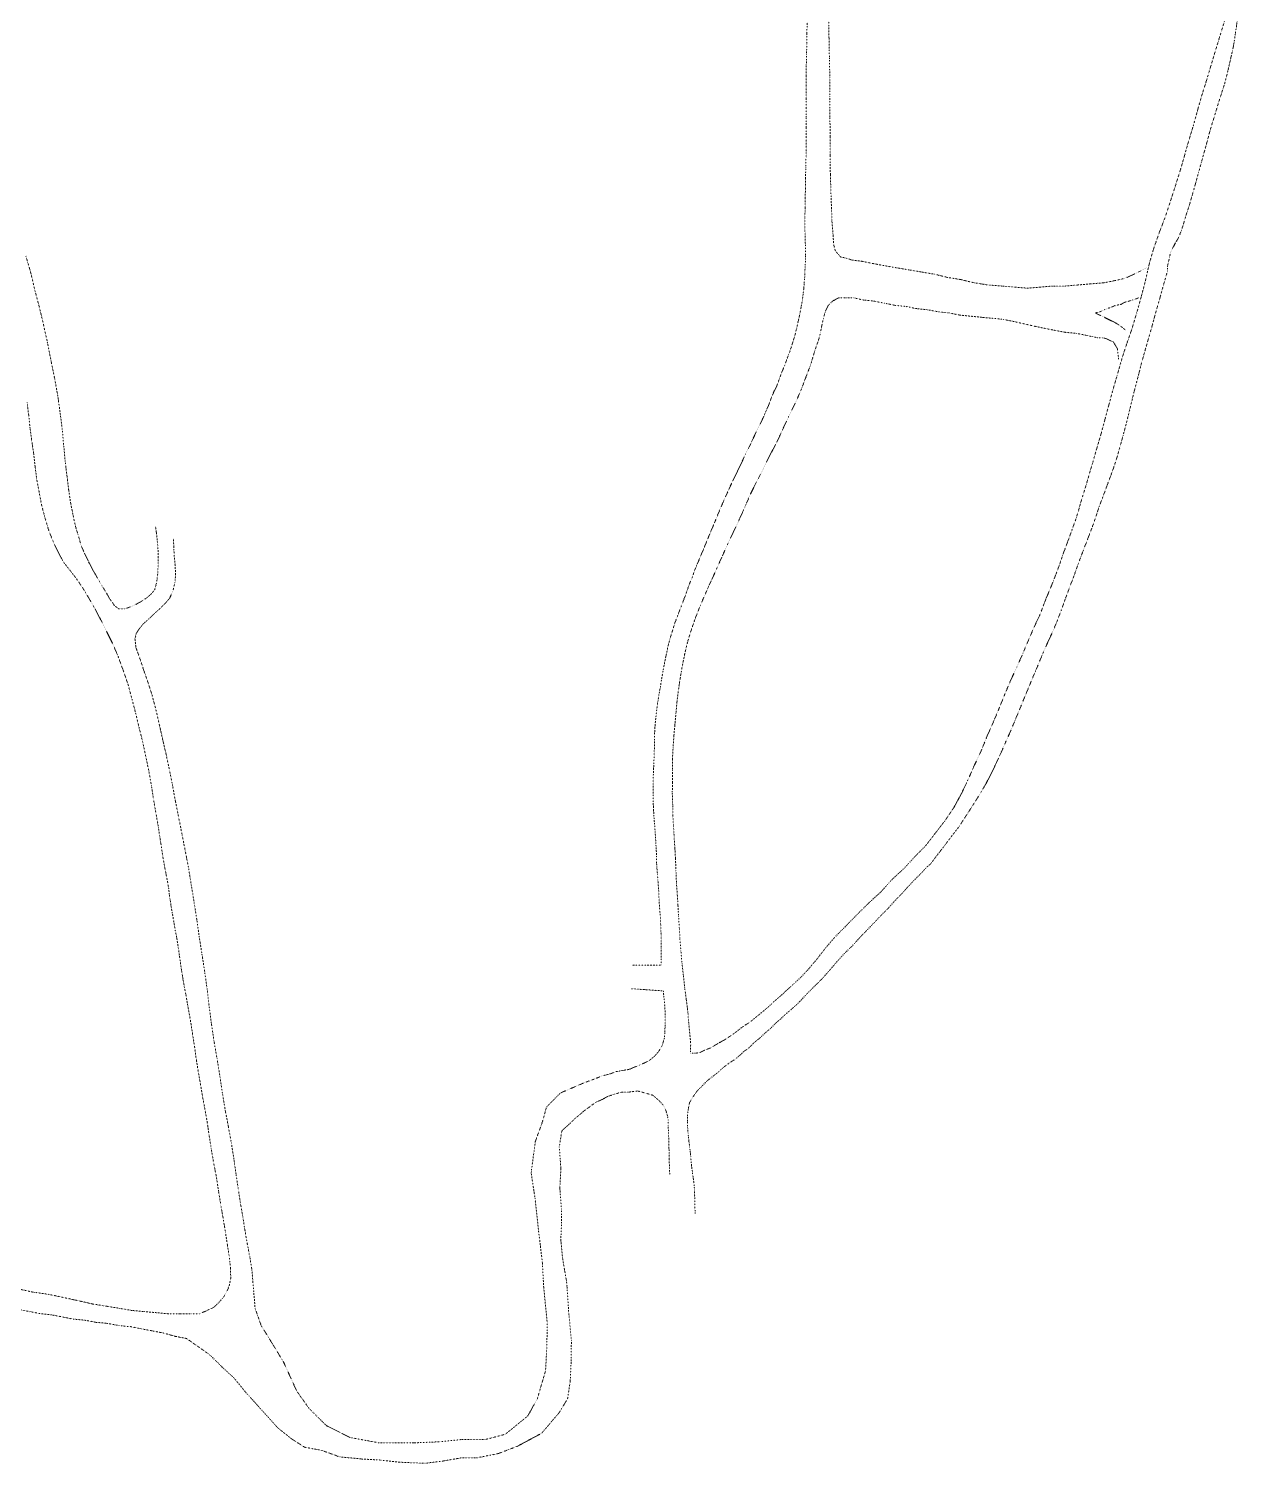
# Model space of a CAD drawing. Extents: x 682410 to 689460, y 7661803 to 7669124.
# Drawn here: x 685941 to 686503, y 7661821 to 7662488 of the extents above; entities that cross this region are included whole.
import ezdxf

# ---------------------------------------------------------------- set-up
doc = ezdxf.new("R2010")
doc.units = 0
doc.header["$MEASUREMENT"] = 0
doc.linetypes.add('DOT', pattern=[0.25, 0, -0.25])
doc.layers.add('02 TOE_Line', color=1, linetype='DOT', lineweight=20)

msp = doc.modelspace()

# ---------------------------------------------------------------- linework, layer by layer
at = {"layer": '02 TOE_Line'}
for points in [[(686221.5, 7662052.5, 3849.98), (686234.94, 7662052.5, 3848.68), (686235.06, 7662061, 3850.14), (686235, 7662066, 3850.23), (686234.81, 7662071, 3850.3), (686234.62, 7662075, 3850.34), (686234.31, 7662079, 3850.37), (686234.06, 7662082.5, 3850.41), (686233.94, 7662086, 3850.46), (686233.69, 7662089.5, 3850.48), (686233.5, 7662092, 3850.48), (686233.31, 7662094.5, 3850.53), (686233.06, 7662097.5, 3850.51), (686232.88, 7662100, 3850.57), (686232.88, 7662103, 3850.61), (686232.75, 7662106, 3850.64), (686232.56, 7662109, 3850.66), (686232.38, 7662112, 3850.69), (686232.19, 7662115, 3850.68), (686231.94, 7662118, 3850.7), (686231.69, 7662121, 3850.75), (686231.5, 7662124.5, 3850.76), (686231.31, 7662128, 3850.8), (686231.25, 7662131.5, 3850.89), (686231.25, 7662135, 3851.04), (686231.31, 7662139, 3851.17), (686231.44, 7662142.5, 3851.28), (686231.63, 7662146, 3851.44), (686231.75, 7662150, 3851.54), (686231.88, 7662153.5, 3851.63), (686231.94, 7662157, 3851.71), (686232, 7662160.5, 3851.79), (686232.19, 7662164, 3851.83), (686232.56, 7662167.5, 3851.93), (686233, 7662171.5, 3852.04), (686233.5, 7662175, 3852.15), (686234.06, 7662178.5, 3852.26), (686234.69, 7662182, 3852.34), (686235.25, 7662185.5, 3852.43), (686235.88, 7662189, 3852.5), (686236.5, 7662192.5, 3852.57), (686237.25, 7662196, 3852.61), (686238.06, 7662200, 3852.71), (686239.06, 7662204, 3852.8), (686240.19, 7662207.5, 3852.92), (686241.38, 7662211.5, 3852.99), (686242.75, 7662215, 3853.06), (686244.25, 7662219, 3853.14), (686245.63, 7662222.5, 3853.23), (686246.88, 7662226, 3853.27), (686248.12, 7662229.5, 3853.3), (686249.38, 7662232.5, 3853.38), (686250.81, 7662236.5, 3853.49), (686252.69, 7662241, 3853.53), (686254.81, 7662246, 3853.66), (686257.06, 7662251.5, 3853.74), (686259.38, 7662257, 3853.88), (686261.63, 7662262.5, 3854.03), (686263.75, 7662267.5, 3854.12), (686266, 7662272.5, 3854.38), (686268.25, 7662277.5, 3854.62), (686270.5, 7662282, 3854.86), (686272.44, 7662286, 3855.04), (686274.19, 7662290, 3855.21), (686276, 7662293.5, 3855.38), (686277.69, 7662297, 3855.58), (686279.31, 7662300.5, 3855.83), (686280.81, 7662303.5, 3856.01), (686282.25, 7662306.5, 3856.16), (686283.56, 7662309.5, 3856.31), (686284.88, 7662312.5, 3856.43), (686286.19, 7662316, 3856.53), (686287.44, 7662319, 3856.68), (686288.69, 7662321.5, 3856.78), (686289.81, 7662324.5, 3856.83), (686291.06, 7662328, 3856.98), (686292.38, 7662331, 3857.17), (686293.62, 7662334.5, 3857.36), (686294.94, 7662338, 3857.66), (686296.06, 7662341.5, 3857.85), (686297.12, 7662345, 3858.02), (686298, 7662348.5, 3858.18), (686298.75, 7662352, 3858.33), (686299.44, 7662355, 3858.44), (686300.06, 7662358.5, 3858.6), (686300.63, 7662361.5, 3858.74), (686301, 7662364.5, 3858.88), (686301.31, 7662367, 3858.98), (686301.5, 7662369.5, 3859.07), (686301.69, 7662372, 3859.21), (686301.81, 7662374.5, 3859.35), (686301.88, 7662377, 3859.48), (686302.06, 7662380, 3859.52), (686302.06, 7662382.5, 3859.7), (686302.06, 7662386, 3859.89), (686301.94, 7662389.5, 3860.13), (686301.81, 7662394.5, 3860.35), (686301.81, 7662399.5, 3860.6), (686301.88, 7662404.5, 3860.73), (686301.94, 7662409, 3860.83), (686302.06, 7662414, 3860.96), (686302.12, 7662418.5, 3861.05), (686302.19, 7662423, 3861.08), (686302.31, 7662427.5, 3861.13), (686302.31, 7662432, 3861.24), (686302.38, 7662436.5, 3861.35), (686302.38, 7662441.5, 3861.46), (686302.44, 7662446.5, 3861.5), (686302.44, 7662451, 3861.61), (686302.44, 7662455.5, 3861.74), (686302.44, 7662460.5, 3861.81), (686302.38, 7662465.5, 3861.88), (686302.44, 7662470.5, 3861.96), (686302.56, 7662475.5, 3862.05), (686302.69, 7662480.5, 3862.18), (686302.75, 7662485.5, 3862.28), (686302.81, 7662490.5, 3862.38)], [(686496.69, 7662491, 3856.82), (686495.31, 7662486.5, 3856.84), (686493.81, 7662481.5, 3856.88), (686492.12, 7662476, 3856.83), (686490.31, 7662470, 3856.7), (686488.38, 7662463.5, 3856.5), (686486.31, 7662457, 3856.27), (686484.31, 7662450, 3856.07), (686482.25, 7662442.5, 3855.88), (686480.13, 7662435.5, 3855.69), (686478.12, 7662428.5, 3855.5), (686476.12, 7662421.5, 3855.33), (686473.75, 7662414, 3855.2), (686471.5, 7662407, 3855.03), (686469, 7662399.5, 3854.89), (686466.31, 7662392.5, 3854.76), (686463.69, 7662385, 3854.7), (686461.69, 7662378, 3854.93), (686460, 7662370.5, 3855.25), (686458.06, 7662363, 3855.63), (686455.94, 7662355.5, 3856.19), (686453.69, 7662348, 3856.77), (686451.25, 7662341, 3857.1), (686449, 7662334, 3857.21), (686446.88, 7662326.5, 3857.22), (686444.81, 7662319.5, 3857.11), (686442.94, 7662312.5, 3857.06), (686441.19, 7662306, 3857.03), (686439.44, 7662299.5, 3856.94), (686437.38, 7662292.5, 3856.73), (686435.38, 7662285.5, 3856.59), (686433.88, 7662280.5, 3856.51), (686433.19, 7662278, 3856.46), (686432.12, 7662274.5, 3856.45), (686431.19, 7662271.5, 3856.39), (686430.12, 7662268, 3856.34), (686428.88, 7662263.5, 3856.28), (686427.44, 7662259, 3856.2), (686425.81, 7662254.5, 3856.09), (686424, 7662249.5, 3855.96), (686422.12, 7662244.5, 3855.81), (686420.25, 7662239, 3855.66), (686418.38, 7662234, 3855.53), (686416.44, 7662229, 3855.38), (686414.75, 7662225, 3855.26), (686413.94, 7662223, 3855.19), (686412.94, 7662220.5, 3855.16), (686412.06, 7662218, 3855.11), (686410.87, 7662215, 3855.05), (686409.19, 7662211.5, 3854.96), (686407.19, 7662207, 3854.87), (686405, 7662202, 3854.79), (686402.75, 7662196.5, 3854.73), (686400.25, 7662191, 3854.7), (686397.5, 7662185, 3854.69), (686394.75, 7662178.5, 3854.61), (686392.12, 7662172, 3854.51), (686389.37, 7662165.5, 3854.3), (686386.5, 7662159, 3854.07), (686383.69, 7662152, 3853.9), (686380.62, 7662145.5, 3853.62), (686377.56, 7662138.5, 3853.27), (686374.44, 7662132, 3852.88), (686370.88, 7662125.5, 3852.48), (686366.81, 7662119.5, 3852.13), (686362.56, 7662114, 3851.93), (686357.94, 7662108, 3851.7), (686353, 7662103, 3851.59), (686347.94, 7662097.5, 3851.75), (686342.5, 7662092.5, 3851.84), (686337.12, 7662086.5, 3851.99), (686331.62, 7662081.5, 3852.02), (686326.06, 7662076, 3851.94), (686320.69, 7662070.5, 3851.8), (686315.75, 7662065.5, 3851.55), (686311.44, 7662060.5, 3851.31), (686307.56, 7662055.5, 3851.1), (686303.81, 7662051, 3850.86), (686300.12, 7662047, 3850.68), (686295.75, 7662043, 3850.48), (686291.44, 7662039, 3850.28), (686287.44, 7662035.5, 3850.15), (686283.62, 7662032, 3850.03), (686279.94, 7662029, 3849.93), (686276.25, 7662026, 3849.84), (686272.44, 7662023.5, 3849.78), (686268.62, 7662020.5, 3849.7), (686264.88, 7662018, 3849.63), (686261.31, 7662016, 3849.58), (686257.94, 7662014, 3849.53), (686255.31, 7662013, 3849.56), (686253.44, 7662012, 3849.58), (686250.94, 7662011.5, 3849.6), (686248.62, 7662011.5, 3849.58), (686248.75, 7662016, 3849.65), (686248.37, 7662020, 3849.72), (686247.88, 7662025, 3849.76), (686247.44, 7662030.5, 3849.79), (686246.69, 7662036.5, 3849.83), (686245.94, 7662042, 3849.88), (686245.31, 7662048, 3849.93), (686244.69, 7662053.5, 3849.97), (686244.19, 7662059, 3850.05), (686243.75, 7662064.5, 3850.06), (686243.44, 7662070, 3850.1), (686243.12, 7662075, 3850.14), (686242.81, 7662080.5, 3850.17), (686242.5, 7662085.5, 3850.2), (686242.12, 7662090.5, 3850.26), (686241.88, 7662096.5, 3850.34), (686241.69, 7662102, 3850.39), (686241.38, 7662107, 3850.5), (686241.06, 7662112, 3850.51), (686240.75, 7662117, 3850.59), (686240.44, 7662122, 3850.71), (686240.38, 7662127, 3850.77), (686240.19, 7662132.5, 3850.88), (686240.31, 7662137.5, 3850.96), (686240.25, 7662143, 3851.06), (686240.25, 7662148, 3851.14), (686240.56, 7662153.5, 3851.27), (686240.94, 7662159, 3851.37), (686241.38, 7662164, 3851.48), (686241.88, 7662169.5, 3851.64), (686242.38, 7662175, 3851.78), (686243, 7662180, 3851.89), (686243.81, 7662185.5, 3852.01), (686244.75, 7662191, 3852.15), (686245.94, 7662197, 3852.3), (686247.25, 7662202.5, 3852.47), (686248.94, 7662208, 3852.61), (686251, 7662214, 3852.76), (686253.19, 7662219.5, 3852.9), (686255.75, 7662225.5, 3853.03), (686258.25, 7662231, 3853.17), (686260.75, 7662236.5, 3853.33), (686263.19, 7662242, 3853.48), (686265.88, 7662248, 3853.73), (686268.5, 7662253.5, 3853.95), (686271.31, 7662259.5, 3854.13), (686274, 7662265.5, 3854.34), (686276.56, 7662271.5, 3854.58), (686279.31, 7662277, 3854.79), (686282.44, 7662283, 3855.05), (686285.31, 7662289, 3855.32), (686288.31, 7662294.5, 3855.6), (686291.31, 7662301, 3855.92), (686294.31, 7662307.5, 3856.26), (686297.31, 7662313.5, 3856.58), (686299.94, 7662319.5, 3856.95), (686302.38, 7662326, 3857.3), (686304.5, 7662331.5, 3857.64), (686306.25, 7662337.5, 3857.94), (686307.81, 7662342, 3858.34), (686308.63, 7662344.5, 3858.43), (686309, 7662346.5, 3858.53), (686309.63, 7662349.5, 3858.66), (686310.38, 7662353, 3858.78), (686311.25, 7662356, 3858.93), (686312.62, 7662359, 3859.04), (686314.69, 7662361, 3859.1), (686317.44, 7662362.5, 3859.11), (686320.69, 7662362.5, 3859.08), (686324.62, 7662362.5, 3859.11), (686329.12, 7662361.5, 3859.04), (686333.81, 7662361, 3858.97), (686338.88, 7662360, 3858.9), (686343.94, 7662359, 3858.82), (686348.88, 7662358.5, 3858.76), (686353.75, 7662357.5, 3858.67), (686358.69, 7662357, 3858.62), (686363.87, 7662356, 3858.53), (686368.88, 7662355.5, 3858.4), (686373.81, 7662354.5, 3858.32), (686378.69, 7662354, 3858.24), (686383.75, 7662353.5, 3858.17), (686389, 7662353, 3858.09), (686394.12, 7662352.5, 3858.04), (686398.94, 7662351.5, 3857.95), (686403.38, 7662350.5, 3857.81), (686407.62, 7662349.5, 3857.66), (686412.44, 7662348.5, 3857.55), (686417.44, 7662347.5, 3857.48), (686422.75, 7662346.5, 3857.07), (686428.06, 7662346, 3857.01), (686433, 7662345, 3856.81), (686435.31, 7662344.5, 3856.87), (686437.81, 7662344, 3857.09), (686440, 7662344, 3857.03), (686441.94, 7662343.5, 3857.03), (686445.13, 7662342, 3856.97), (686446.94, 7662339, 3857.02), (686447.56, 7662334, 3857.05)], [(686502.69, 7662491.5, 3857), (686502.13, 7662487.5, 3856.83), (686501.75, 7662485, 3856.76), (686501.25, 7662481.5, 3856.8), (686500.81, 7662479, 3856.84), (686500.37, 7662477, 3856.86), (686499.69, 7662474, 3856.87), (686498.44, 7662468.5, 3856.78), (686496.81, 7662462, 3856.5), (686495, 7662456.5, 3856.25), (686493.31, 7662451, 3856.15), (686491.81, 7662446, 3855.98), (686490.69, 7662442.5, 3855.86), (686489.69, 7662439, 3855.7), (686489.06, 7662436.5, 3855.65), (686488.5, 7662434.5, 3855.62), (686487.38, 7662430.5, 3855.53), (686486, 7662425.5, 3855.4), (686484.63, 7662420.5, 3855.33), (686483.25, 7662415.5, 3855.23), (686481.69, 7662410, 3855.09), (686480.38, 7662405.5, 3854.96), (686479.06, 7662401.5, 3854.88), (686477.88, 7662397.5, 3854.81), (686476.94, 7662394.5, 3854.76), (686475.44, 7662390.5, 3854.73), (686473.94, 7662388, 3854.75), (686472.62, 7662385.5, 3854.76), (686471.62, 7662383.5, 3854.74), (686471.25, 7662381.5, 3854.73), (686470.75, 7662379.5, 3854.8), (686470.25, 7662377, 3854.83), (686470.25, 7662375, 3854.82), (686469.69, 7662373, 3854.88), (686468.38, 7662368.5, 3855.01), (686466.75, 7662362.5, 3855.29), (686465.31, 7662357.5, 3855.7), (686464.19, 7662353.5, 3856.03), (686463.13, 7662349.5, 3856.37), (686462.12, 7662346, 3856.65), (686461.12, 7662342.5, 3856.93), (686459.81, 7662338, 3857.19), (686458.38, 7662333, 3857.35), (686456.75, 7662326.5, 3857.42), (686454.75, 7662319, 3857.4), (686452.94, 7662311.5, 3857.29), (686451.19, 7662304.5, 3857.14), (686449.63, 7662298.5, 3857.04), (686448.25, 7662293.5, 3856.93), (686446.81, 7662288.5, 3856.89), (686445.38, 7662284, 3856.81), (686443.75, 7662279.5, 3856.74), (686442.06, 7662275, 3856.65), (686440.25, 7662270, 3856.59), (686438.5, 7662265.5, 3856.53), (686436.88, 7662260.5, 3856.42), (686435.12, 7662255.5, 3856.32), (686433.19, 7662250.5, 3856.21), (686431.06, 7662245, 3856.09), (686428.81, 7662239, 3855.97), (686426.69, 7662233, 3855.82), (686424.75, 7662228, 3855.68), (686422.75, 7662222.5, 3855.59), (686420.94, 7662217.5, 3855.4), (686419.06, 7662212.5, 3855.25), (686417.19, 7662208, 3855.09), (686414.88, 7662203, 3855), (686412.62, 7662198, 3854.88), (686410.38, 7662192.5, 3854.77), (686408.06, 7662187, 3854.67), (686405.75, 7662181.5, 3854.62), (686403.69, 7662176.5, 3854.6), (686401.62, 7662171.5, 3854.51), (686399.56, 7662166.5, 3854.4), (686397.5, 7662161.5, 3854.25), (686395.25, 7662156.5, 3854.11), (686393.06, 7662151.5, 3853.98), (686390.75, 7662146.5, 3853.8), (686388.38, 7662141.5, 3853.65), (686385.75, 7662136.5, 3853.47), (686382.81, 7662131.5, 3853.24), (686379.69, 7662126.5, 3852.94), (686376.44, 7662121.5, 3852.65), (686373.19, 7662116.5, 3852.39), (686370.06, 7662112.5, 3852.21), (686367.06, 7662108.5, 3852.08), (686364.75, 7662105.5, 3851.99), (686362.81, 7662103, 3851.87), (686360.19, 7662099.5, 3851.73), (686358.44, 7662098, 3851.74), (686356.12, 7662095.5, 3851.82), (686353.12, 7662092.5, 3851.88), (686349.81, 7662089, 3851.96), (686346.69, 7662085.5, 3852.08), (686343.69, 7662082.5, 3852.1), (686340.62, 7662079, 3852.08), (686337.56, 7662076, 3852.06), (686334.31, 7662072.5, 3851.98), (686330.88, 7662069, 3851.84), (686327.5, 7662065.5, 3851.73), (686323.88, 7662061.5, 3851.65), (686320.25, 7662058, 3851.43), (686316.62, 7662054, 3851.23), (686313.19, 7662050, 3851.03), (686309.69, 7662046, 3850.83), (686306.06, 7662042.5, 3850.68), (686302.62, 7662039, 3850.54), (686299.38, 7662035.5, 3850.47), (686296.19, 7662032.5, 3850.37), (686293.19, 7662030, 3850.27), (686290.56, 7662027.5, 3850.21), (686288.19, 7662025.5, 3850.12), (686285.81, 7662023, 3850.04), (686283.38, 7662021, 3850.04), (686280.75, 7662018.5, 3850.04), (686278.25, 7662016.5, 3849.95), (686275.75, 7662014, 3849.84), (686273.63, 7662012.5, 3849.73), (686271.44, 7662010.5, 3849.64), (686269.75, 7662009, 3849.6), (686266.69, 7662007, 3849.5), (686264, 7662005, 3849.44), (686261.25, 7662002.5, 3849.35), (686258.69, 7662000.5, 3849.31), (686256.69, 7661999, 3849.28), (686254.19, 7661996.5, 3849.21), (686251.75, 7661994, 3849.15), (686249.63, 7661991, 3849.08), (686248.19, 7661988.5, 3849.01), (686247.5, 7661985, 3848.88), (686247.19, 7661982, 3848.81), (686247.19, 7661979.5, 3848.72), (686247.31, 7661977, 3848.61), (686247.5, 7661974.5, 3848.53), (686247.75, 7661972.5, 3848.45), (686247.94, 7661970.5, 3848.39), (686248.25, 7661968, 3848.26), (686248.5, 7661966, 3848.13), (686248.75, 7661963.5, 3848.02), (686249.06, 7661960, 3847.84), (686249.44, 7661957, 3847.65), (686249.94, 7661953.5, 3847.47), (686250.38, 7661950, 3847.27), (686250.5, 7661948, 3847.18), (686250.62, 7661944, 3847.03), (686250.69, 7661940, 3846.91), (686250.81, 7661937, 3846.73)], [(686312.88, 7662492, 3862.35), (686313, 7662483, 3862.21), (686313.19, 7662474, 3862.04), (686313.38, 7662465, 3861.84), (686313.44, 7662456, 3861.68), (686313.44, 7662446.5, 3861.54), (686313.5, 7662437.5, 3861.36), (686313.5, 7662428.5, 3861.19), (686313.63, 7662419.5, 3860.99), (686313.88, 7662412, 3860.85), (686314.13, 7662404.5, 3860.65), (686314.38, 7662398, 3860.43), (686314.88, 7662392, 3860.24), (686315.12, 7662387.5, 3860.19), (686315.88, 7662384.5, 3860.09), (686318.38, 7662381.5, 3859.92), (686320.88, 7662381, 3859.8), (686323.94, 7662380, 3859.67), (686328.25, 7662379.5, 3859.47), (686333.19, 7662378.5, 3859.3), (686338.56, 7662377.5, 3859.12), (686344.25, 7662376.5, 3858.97), (686350.19, 7662375.5, 3858.9), (686356.12, 7662374.5, 3858.84), (686362.06, 7662373.5, 3858.71), (686368.12, 7662372, 3858.57), (686374.25, 7662371, 3858.48), (686380.5, 7662369.5, 3858.38), (686386.88, 7662368.5, 3858.31), (686393.25, 7662368, 3858.17), (686399.31, 7662367.5, 3857.99), (686405.25, 7662367, 3857.88), (686411.12, 7662367.5, 3857.64), (686416.94, 7662368, 3857.38), (686422.75, 7662368, 3857.14), (686428.63, 7662368.5, 3856.97), (686434.5, 7662369, 3856.7), (686440.56, 7662369.5, 3856.37), (686445.81, 7662370.5, 3855.99), (686450.06, 7662371.5, 3855.59), (686453.75, 7662373, 3855.27), (686456.75, 7662374.5, 3855.02), (686460.56, 7662376.5, 3854.94)], [(686000.06, 7662256.5, 3868.49), (686000.5, 7662253.5, 3868.39), (686000.88, 7662250, 3868.31), (686001.25, 7662246, 3868.18), (686001.31, 7662242, 3867.99), (686001.31, 7662238.5, 3867.88), (686001.19, 7662235, 3867.71), (686000.88, 7662232, 3867.51), (686000.44, 7662229.5, 3867.42), (685999.75, 7662227, 3867.44), (685998.19, 7662225, 3867.47), (685995.88, 7662223, 3867.54), (685993.56, 7662221.5, 3867.71), (685990.88, 7662220, 3867.83), (685988.69, 7662219, 3867.99), (685985.81, 7662218, 3868.25), (685983.06, 7662218, 3868.49), (685981.06, 7662219.5, 3868.67), (685978.62, 7662223, 3869.02), (685976.94, 7662226, 3869.25), (685975.06, 7662229, 3869.52), (685973.06, 7662232.5, 3869.73), (685971, 7662236, 3869.93), (685968.94, 7662240, 3870.16), (685967, 7662244, 3870.48), (685965.37, 7662248, 3870.78), (685964.12, 7662252.5, 3870.99), (685962.88, 7662256.5, 3871.25), (685961.81, 7662261.5, 3871.48), (685960.62, 7662267.5, 3871.87), (685959.75, 7662273.5, 3872.23), (685959, 7662279.5, 3872.56), (685958.13, 7662286.5, 3872.93), (685957.5, 7662293.5, 3873.34), (685956.81, 7662301, 3873.9), (685955.88, 7662308.5, 3874.48), (685954.69, 7662317, 3875.02), (685953.25, 7662325, 3875.56), (685951.62, 7662333, 3876.21), (685949.94, 7662341.5, 3876.84), (685948.19, 7662349.5, 3877.42), (685946.31, 7662357.5, 3878.07), (685944.19, 7662365.5, 3878.7), (685942.19, 7662374, 3879.4), (685939.88, 7662382, 3880.2)], [(686450.75, 7662347.5, 3856.84), (686448.31, 7662349.5, 3856.75), (686445.94, 7662351, 3856.83), (686442.81, 7662352.5, 3856.93), (686440.87, 7662353.5, 3856.99), (686438.81, 7662354.5, 3857.04), (686436.62, 7662355.5, 3857.11), (686438.88, 7662356, 3856.99), (686441.06, 7662357, 3856.87), (686443.56, 7662358, 3856.7), (686446.19, 7662359, 3856.52), (686448.62, 7662359.5, 3856.36), (686450.63, 7662360.5, 3856.2), (686454.06, 7662361.5, 3855.89), (686456.81, 7662362.5, 3855.69)], [(685940.44, 7662314, 3875.06), (685941.19, 7662308, 3874.65), (685941.81, 7662302, 3874.31), (685942.62, 7662296, 3873.99), (685943.5, 7662290, 3873.47), (685944.19, 7662284, 3873.07), (685944.88, 7662278.5, 3872.67), (685946, 7662272.5, 3872.37), (685947.12, 7662266.5, 3872.03), (685948.56, 7662261, 3871.74), (685950.31, 7662255, 3871.49), (685952.44, 7662249.5, 3871.16), (685954.81, 7662244.5, 3870.85), (685957.5, 7662239.5, 3870.65), (685960.69, 7662235.5, 3870.48), (685963.75, 7662231.5, 3870.13), (685966.75, 7662227, 3869.84), (685969.44, 7662222.5, 3869.41), (685972, 7662218, 3869.04), (685974.62, 7662213, 3868.57), (685977.38, 7662207.5, 3868.04), (685980.13, 7662202, 3867.52), (685982.69, 7662196, 3866.93), (685985.06, 7662189.5, 3866.3), (685987.31, 7662183, 3865.76), (685989.19, 7662176, 3865.23), (685990.88, 7662169.5, 3864.78), (685992.56, 7662162.5, 3864.43), (685994.19, 7662156, 3864.04), (685995.56, 7662149.5, 3863.7), (685996.94, 7662143, 3863.46), (685998.19, 7662136, 3863.18), (685999.19, 7662129.5, 3862.93), (686000.31, 7662123, 3862.73), (686001.44, 7662116.5, 3862.56), (686002.5, 7662109.5, 3862.39), (686003.5, 7662103, 3862.22), (686004.56, 7662097, 3862.05), (686005.63, 7662091.5, 3862.29), (686006.25, 7662088, 3862.18), (686006.5, 7662085.5, 3862.05), (686006.94, 7662082.5, 3861.96), (686007.38, 7662079.5, 3861.87), (686007.94, 7662076.5, 3861.8), (686008.63, 7662072.5, 3861.7), (686009.31, 7662068.5, 3861.52), (686010, 7662065, 3861.31), (686010.62, 7662061, 3861.08), (686011.19, 7662057, 3860.84), (686011.75, 7662053, 3860.62), (686012.31, 7662049.5, 3860.37), (686012.88, 7662046, 3860.15), (686013.56, 7662042, 3859.97), (686014.25, 7662038.5, 3859.74), (686014.94, 7662034.5, 3859.51), (686015.75, 7662030, 3859.28), (686016.62, 7662025, 3859.01), (686017.38, 7662020, 3858.69), (686018.25, 7662014.5, 3858.36), (686019, 7662009, 3858), (686019.88, 7662003.5, 3857.64), (686020.94, 7661997.5, 3857.33), (686021.94, 7661991.5, 3856.94), (686023.06, 7661985.5, 3856.64), (686024.12, 7661979.5, 3856.32), (686025, 7661973.5, 3855.99), (686026, 7661967, 3855.72), (686027.13, 7661960.5, 3855.5), (686028.31, 7661954.5, 3855.41), (686029.38, 7661947.5, 3855.27), (686030.44, 7661941, 3855.17), (686031.5, 7661935, 3855.11), (686032.56, 7661928.5, 3855.14), (686033.5, 7661922.5, 3855.2), (686034.38, 7661917, 3855.19), (686034.94, 7661911.5, 3855.22), (686035.06, 7661907, 3855.34), (686034.38, 7661903.5, 3855.49), (686033.31, 7661901, 3855.62), (686031.88, 7661898.5, 3855.87), (686029.81, 7661896, 3856.12), (686027.25, 7661893.5, 3856.5), (686024.12, 7661892, 3856.9), (686020.5, 7661890.5, 3857.36), (686016.38, 7661890.5, 3857.92), (686011.56, 7661890.5, 3858.48), (686005.81, 7661890.5, 3859.09), (686000.38, 7661891, 3859.6), (685994.88, 7661891.5, 3860.09), (685989.25, 7661892, 3860.6), (685983.44, 7661893, 3861.02), (685977.31, 7661894, 3861.5), (685971, 7661895, 3862.06), (685964.38, 7661896.5, 3862.61), (685957.56, 7661898, 3863.14), (685950.5, 7661899.5, 3863.72), (685943.44, 7661900.5, 3864.19), (685936.37, 7661902, 3864.74)], [(686221.25, 7662041.5, 3848.47), (686236, 7662040.5, 3849.28), (686236.31, 7662037.5, 3850.05), (686236.69, 7662033.5, 3849.99), (686236.88, 7662030, 3849.94), (686236.94, 7662026.5, 3849.91), (686236.81, 7662023.5, 3849.89), (686236.69, 7662021, 3849.84), (686236.5, 7662018.5, 3849.77), (686235.44, 7662015, 3849.65), (686233.94, 7662012.5, 3849.45), (686231.81, 7662010, 3849.29), (686229.31, 7662008, 3849.16), (686227.25, 7662007, 3849.09), (686224.88, 7662006, 3848.99), (686222.5, 7662005, 3849.02), (686220, 7662004, 3849.06), (686217, 7662003.5, 3849.09), (686214.19, 7662003, 3849.14), (686211.44, 7662002, 3849.24), (686209.5, 7662001.5, 3849.25), (686207.5, 7662001, 3849.32), (686203.88, 7661999.5, 3849.45), (686198.44, 7661997.5, 3849.53), (686188.12, 7661993, 3850.3), (686181.75, 7661986.5, 3850.78), (686179.81, 7661979.5, 3851.11), (686176.56, 7661970.5, 3851.44), (686174.62, 7661956, 3852.05), (686176.44, 7661944, 3852.51), (686178.12, 7661928.5, 3853.45), (686179.81, 7661914.5, 3854.3), (686180.44, 7661903, 3855.09), (686182.06, 7661886.5, 3855.93), (686181.94, 7661875.5, 3856.58), (686181.31, 7661864, 3857.1), (686177.5, 7661851, 3857.82), (686173.06, 7661843, 3858.73), (686162.62, 7661834.5, 3859.71), (686153.19, 7661832, 3860.33), (686141.94, 7661832, 3860.57), (686132.25, 7661831, 3860.81), (686120.12, 7661830.5, 3860.88), (686104, 7661830.5, 3860.73), (686090.5, 7661833, 3859.98), (686079.5, 7661838.5, 3858.91), (686071.44, 7661846.5, 3857.85), (686065.75, 7661854.5, 3857.03), (686059.62, 7661868, 3856.17), (686054.75, 7661876, 3855.73), (686049.19, 7661885, 3855.64), (686046.38, 7661893, 3855.53), (686045.38, 7661905, 3855.32), (686044.88, 7661911, 3855.2), (686043.88, 7661917, 3855.14), (686042.75, 7661923, 3855.07), (686041.69, 7661929, 3855.04), (686040.75, 7661935, 3855), (686039.62, 7661941.5, 3855.15), (686038.63, 7661948, 3855.23), (686037.56, 7661955, 3855.35), (686036.5, 7661962.5, 3855.55), (686035.31, 7661970, 3855.81), (686033.94, 7661977.5, 3856.12), (686032.5, 7661985, 3856.51), (686031.19, 7661993, 3856.94), (686030, 7662001, 3857.38), (686028.69, 7662009, 3857.86), (686027.31, 7662017, 3858.39), (686026.12, 7662025, 3858.86), (686025, 7662033.5, 3859.31), (686024.06, 7662041.5, 3859.7), (686022.94, 7662049.5, 3860.25), (686021.69, 7662057.5, 3860.84), (686020.44, 7662065.5, 3861.21), (686019.31, 7662073.5, 3861.55), (686018.06, 7662081.5, 3861.84), (686016.75, 7662089.5, 3862.1), (686015.38, 7662098, 3862.26), (686013.94, 7662105.5, 3862.44), (686012.37, 7662113.5, 3862.66), (686010.88, 7662121, 3862.87), (686009.38, 7662128.5, 3863.09), (686008, 7662136, 3863.3), (686006.62, 7662143, 3863.59), (686005, 7662150.5, 3863.93), (686003.5, 7662157, 3864.25), (686001.94, 7662164, 3864.61), (686000.31, 7662171, 3864.98), (685998.5, 7662178, 3865.42), (685996.56, 7662184, 3865.79), (685994.62, 7662189.5, 3866.18), (685993, 7662194.5, 3866.54), (685991.75, 7662198, 3866.81), (685991, 7662200, 3866.97), (685990.56, 7662204, 3867.24), (685991.12, 7662206.5, 3867.36), (685992.38, 7662208.5, 3867.49), (685994.38, 7662211, 3867.5), (685996.63, 7662213, 3867.5), (685999.25, 7662215.5, 3867.43), (686002, 7662218, 3867.33), (686004.56, 7662220.5, 3867.25), (686006.69, 7662223, 3867.23), (686008.25, 7662226.5, 3867.33), (686009.19, 7662230.5, 3867.43), (686009.44, 7662234.5, 3867.61), (686009.19, 7662238.5, 3867.8), (686008.81, 7662242.5, 3867.96), (686008.56, 7662247, 3868.13), (686008.5, 7662250.5, 3868.32)], [(686239.06, 7661955, 3847.66), (686238.88, 7661958, 3847.78), (686238.75, 7661962.5, 3847.91), (686238.69, 7661965.5, 3848.13), (686238.62, 7661969, 3848.3), (686238.5, 7661972.5, 3848.48), (686238.38, 7661975.5, 3848.52), (686238.31, 7661978, 3848.7), (686238.31, 7661980.5, 3848.81), (686237.94, 7661982.5, 3848.87), (686237.19, 7661985, 3848.98), (686235.94, 7661987.5, 3849.07), (686234.06, 7661989.5, 3849.01), (686231.13, 7661992, 3848.98), (686227.81, 7661993, 3848.98), (686224.06, 7661994, 3848.93), (686220.19, 7661993.5, 3848.85), (686216.69, 7661993.5, 3848.78), (686213.44, 7661992.5, 3848.75), (686210.19, 7661991.5, 3848.76), (686207.62, 7661990, 3848.7), (686205.12, 7661989, 3848.74), (686202.94, 7661987.5, 3848.74), (686200.94, 7661986, 3848.91), (686198.88, 7661984.5, 3849.08), (686197.25, 7661983, 3849.17), (686195.25, 7661981.5, 3849.41), (686193.25, 7661979.5, 3849.62), (686188.88, 7661975.5, 3850.31), (686187.69, 7661968, 3850.72), (686188.44, 7661958, 3851.55), (686187.94, 7661949, 3852.17), (686188.69, 7661939, 3852.79), (686188.75, 7661932.5, 3853.19), (686188.38, 7661925, 3853.65), (686189.19, 7661916.5, 3854.18), (686191.06, 7661905.5, 3854.75), (686191.31, 7661903, 3854.96), (686192, 7661892, 3855.7), (686193.31, 7661878, 3856.64), (686193.19, 7661868, 3857.37), (686192.75, 7661859, 3858.01), (686191.56, 7661851, 3858.38), (686187.62, 7661844.5, 3858.87), (686179.5, 7661835, 3859.49), (686168.38, 7661829, 3860.01), (686159.31, 7661825.5, 3860.55), (686149.12, 7661823.5, 3860.85), (686141.94, 7661823.5, 3860.81), (686133.38, 7661822, 3860.83), (686125.31, 7661821, 3860.8), (686113.62, 7661821.5, 3860.76), (686104.81, 7661822.5, 3860.74), (686096, 7661823, 3860.5), (686085.63, 7661824, 3860.01), (686077.31, 7661827, 3859.45), (686069.31, 7661828.5, 3859.11), (686063.12, 7661832.5, 3858.64), (686056.88, 7661837.5, 3858.24), (686049.25, 7661846, 3857.68), (686042, 7661854, 3857.2), (686036.69, 7661860.5, 3857.12), (686031.31, 7661865.5, 3857.24), (686025.19, 7661871.5, 3857.44), (686014.5, 7661879, 3858.14), (686009.19, 7661880, 3858.56), (686003.94, 7661881.5, 3859.05), (685998.75, 7661882.5, 3859.53), (685993.56, 7661883.5, 3860.03), (685988.44, 7661884.5, 3860.5), (685983.12, 7661885, 3860.91), (685977.88, 7661886, 3861.32), (685972.56, 7661886.5, 3861.77), (685967.19, 7661887.5, 3862.2), (685961.94, 7661888, 3862.63), (685956.81, 7661889, 3863.02), (685951.75, 7661890, 3863.42), (685946.69, 7661890.5, 3863.81), (685941.63, 7661891.5, 3864.22), (685936.44, 7661892.5, 3864.6)]]:
    msp.add_polyline3d(points, dxfattribs=at)

doc.saveas('drawing.dxf')
